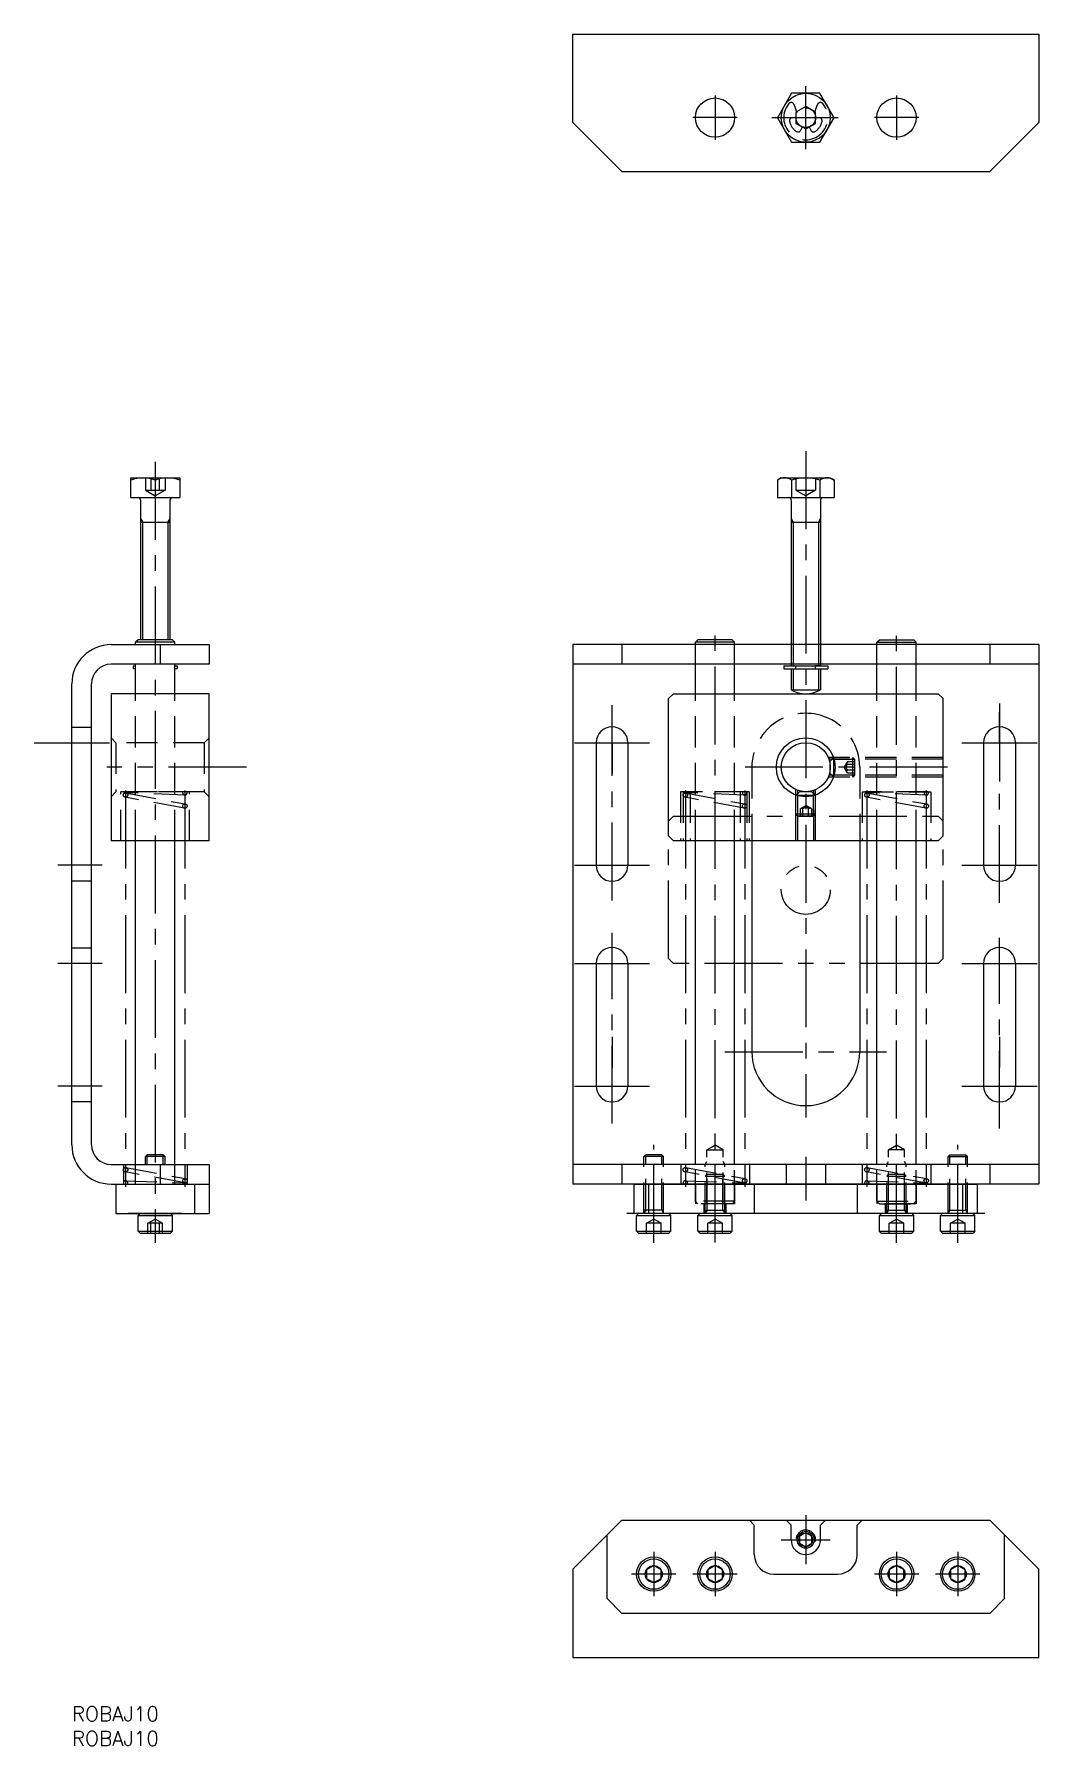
# Model space of a CAD drawing. Extents: x -8 to 3859, y -8 to 418.
# Drawn here: x -7.7 to 197.1, y -8 to 341 of the extents above; entities outside this region: 2.
import ezdxf

# ---------------------------------------------------------------- set-up
doc = ezdxf.new("R2010")
doc.units = 0
doc.header["$LTSCALE"] = 0.5
doc.header["$PDMODE"] = 35
for name, pattern in [('CENTER', [50.8, 31.75, -6.35, 6.35, -6.35]), ('DASHED', [19.05, 12.7, -6.35]), ('PHANTOM', [63.5, 31.75, -6.35, 6.35, -6.35, 6.35, -6.35])]:
    doc.linetypes.add(name, pattern=pattern)
doc.layers.get('0').update_dxf_attribs({"linetype": 'CONTINUOUS'})
for name, color, linetype in [('MSM_CENTER', 1, 'CENTER'), ('MSM_CONTINUOUS', 7, 'CONTINUOUS'), ('MSM_DASHED', 4, 'DASHED'), ('MSM_IMAGINARY', 6, 'PHANTOM'), ('MSM_NARROW', 5, 'CONTINUOUS'), ('MSM_PART_NUMBER', 7, 'CONTINUOUS')]:
    doc.layers.add(name, color=color, linetype=linetype)
doc.styles.get("Standard").update_dxf_attribs({"font": 'txt.shx', "height": 3, "bigfont": 'bigfont.shx'})

# ---------------------------------------------------------------- blocks, each defined once
blk = doc.blocks.new('*U4')
at = {"layer": 'MSM_PART_NUMBER'}
blk.add_text('ROBAJ10', height=3, dxfattribs=at).set_placement((0, -3))
blk = doc.blocks.new('*U5')
at = {"layer": 'MSM_PART_NUMBER'}
blk.add_text('ROBAJ10', height=3, dxfattribs=at).set_placement((0, -8))

msp = doc.modelspace()

# ---------------------------------------------------------------- linework, layer by layer
msp.add_point((3858.1, 416.71))
msp.add_point((3858.1, 416.71))
at = {"layer": 'MSM_CENTER'}
for p, q in [((131.13, 328.52), (131.13, 319.48)), ((149.63, 317.56), (149.63, 330.41)), ((168.13, 328.52), (168.13, 319.48)), ((135.65, 324), (126.61, 324)), ((142.73, 324), (156.23, 324)), ((172.65, 324), (163.61, 324)), ((149.63, 255.98), (149.63, 120.13)), ((17, 253.8), (17, 94.53)), ((131.13, 94.59), (131.13, 219.21)), ((168.13, 94.53), (168.13, 219.21)), ((110.13, 164.36), (110.13, 204.2)), ((110.13, 196.53), (110.13, 202.78)), ((189.13, 204.53), (189.13, 188.53)), ((189.13, 196.53), (189.13, 202.78)), ((-7.67, 196.53), (7.67, 196.53)), ((102.46, 196.53), (117.8, 196.53)), ((110.13, 196.53), (110.13, 190.28)), ((181.46, 196.53), (196.8, 196.53)), ((189.13, 196.53), (189.13, 190.28)), ((35.59, 191.53), (7.1, 191.53)), ((178.53, 191.53), (134.16, 191.53)), ((189.13, 163.86), (189.13, 189.2)), ((6.17, 171.53), (-2.85, 171.53)), ((102.46, 171.53), (117.8, 171.53)), ((181.46, 171.53), (196.8, 171.53)), ((110.13, 151.53), (110.13, 157.78)), ((110.13, 118.86), (110.13, 157.78)), ((189.13, 150.53), (189.13, 156.78)), ((189.13, 117.86), (189.13, 156.78)), ((6.17, 151.53), (-2.85, 151.53)), ((102.46, 151.53), (117.8, 151.53)), ((181.46, 151.53), (196.8, 151.53)), ((110.13, 136.53), (110.13, 130.28)), ((189.13, 136.53), (189.13, 130.28)), ((133.15, 133.53), (166.11, 133.53)), ((6.17, 126.53), (-2.85, 126.53)), ((102.46, 126.53), (117.8, 126.53)), ((181.46, 126.53), (196.8, 126.53)), ((118.63, 94.53), (118.63, 114.53)), ((149.63, 112.06), (149.63, 103.16)), ((180.63, 94.53), (180.63, 114.53)), ((22.5, 100.53), (11.5, 100.53)), ((124.13, 100.53), (113.13, 100.53)), ((136.63, 100.53), (125.63, 100.53)), ((173.63, 100.53), (162.63, 100.53)), ((186.13, 100.53), (175.13, 100.53)), ((149.63, 39), (149.63, 29)), ((118.63, 31.52), (118.63, 22.48)), ((131.13, 31.52), (131.13, 22.48)), ((144.63, 34), (154.63, 34)), ((168.13, 31.52), (168.13, 22.48)), ((180.63, 31.52), (180.63, 22.48)), ((123.15, 27), (114.11, 27)), ((135.65, 27), (126.62, 27)), ((172.65, 27), (163.61, 27)), ((185.15, 27), (176.11, 27))]:
    msp.add_line(p, q, dxfattribs=at)
at = {"layer": 'MSM_CENTER', "color": 1, "linetype": 'CENTER'}
for p, q in [((10.94, 186.76), (10.95, 106)), ((23.05, 186.76), (23.05, 106)), ((125.08, 186.76), (125.08, 105.99)), ((137.18, 186.76), (137.18, 105.99)), ((162.08, 186.76), (162.08, 105.99)), ((174.18, 186.76), (174.18, 105.99))]:
    msp.add_line(p, q, dxfattribs=at)
at = {"layer": 'MSM_CONTINUOUS'}
for p, q in [((102.13, 323), (102.13, 341)), ((102.13, 341), (197.13, 341)), ((197.13, 341), (197.13, 323)), ((102.13, 323), (112.13, 313)), ((187.13, 313), (197.13, 323)), ((112.13, 313), (187.13, 313)), ((12, 250.53), (22, 250.53)), ((12, 246.53), (12, 250.53)), ((17, 250.09), (17, 245.78)), ((22, 250.53), (22, 246.53)), ((144.63, 250.53), (143.86, 250.09)), ((143.86, 250.09), (143.86, 246.53)), ((144.63, 250.53), (154.63, 250.53)), ((146.74, 250.09), (146.74, 246.53)), ((152.52, 250.09), (152.52, 246.53)), ((154.63, 250.53), (155.4, 250.09)), ((155.4, 250.09), (155.4, 246.53)), ((12, 246.53), (22, 246.53)), ((14, 246.04), (14, 217.53)), ((20, 246.04), (20, 217.53)), ((143.86, 246.53), (155.4, 246.53)), ((146.63, 246.03), (146.63, 216.53)), ((152.63, 246.03), (152.63, 216.53)), ((13.99, 241.53), (19.99, 241.53)), ((146.63, 241.53), (152.63, 241.53)), ((8, 216.53), (28, 216.53)), ((13.5, 217.53), (13, 217.03)), ((13, 216.53), (13, 217.03)), ((21, 217.03), (13, 217.03)), ((20.5, 217.53), (13.5, 217.53)), ((17, 217.53), (17, 217.53)), ((18, 216.53), (18, 212.53)), ((18.75, 217.53), (18.75, 217.53)), ((21, 217.03), (20.5, 217.53)), ((21, 216.53), (21, 217.03)), ((28, 216.53), (28, 212.53)), ((102.13, 216.53), (102.13, 106.53)), ((197.13, 216.53), (102.13, 216.53)), ((112.13, 216.53), (112.13, 212.53)), ((127.63, 217.53), (127.13, 217.03)), ((127.13, 216.53), (127.13, 217.03)), ((135.13, 217.03), (127.13, 217.03)), ((134.63, 217.53), (127.63, 217.53)), ((131.13, 217.53), (131.13, 217.53)), ((132.88, 217.53), (132.88, 217.53)), ((135.13, 217.03), (134.63, 217.53)), ((135.13, 216.53), (135.13, 217.03)), ((152.63, 216.53), (146.63, 216.53)), ((164.13, 217.03), (164.63, 217.53)), ((164.13, 216.53), (164.13, 217.03)), ((164.13, 217.03), (172.13, 217.03)), ((164.63, 217.53), (171.63, 217.53)), ((166.38, 217.53), (166.38, 217.53)), ((168.13, 217.53), (168.13, 217.53)), ((171.63, 217.53), (172.13, 217.03)), ((172.13, 216.53), (172.13, 217.03)), ((187.13, 216.53), (187.13, 212.53)), ((197.13, 216.53), (197.13, 106.53)), ((28, 212.53), (8, 212.53)), ((12.49, 212.24), (12.49, 211.64)), ((12.49, 212.24), (13, 212.24)), ((12.49, 211.64), (13, 211.64)), ((13, 206.53), (13, 212.53)), ((21, 206.53), (21, 212.53)), ((21, 212.24), (21.49, 212.24)), ((21, 211.64), (21.49, 211.64)), ((21.49, 212.24), (21.49, 211.64)), ((197.13, 212.53), (102.13, 212.53)), ((127.13, 206.53), (127.13, 212.53)), ((135.13, 206.53), (135.13, 212.53)), ((145.13, 212.23), (145.13, 211.63)), ((145.13, 212.23), (154.13, 212.23)), ((145.13, 211.63), (154.13, 211.63)), ((146.63, 212.53), (146.63, 212.23)), ((146.63, 211.63), (146.63, 207.34)), ((152.63, 212.53), (152.63, 212.23)), ((152.63, 211.63), (152.63, 207.34)), ((154.13, 212.23), (154.13, 211.63)), ((164.13, 206.53), (164.13, 212.53)), ((172.13, 206.53), (172.13, 212.53)), ((0, 114.53), (0, 208.53)), ((4, 114.52), (4, 208.53)), ((8, 206.53), (8, 176.53)), ((28, 206.53), (8, 206.53)), ((28, 176.53), (28, 206.53)), ((121.63, 205.53), (122.63, 206.53)), ((122.63, 206.53), (176.63, 206.53)), ((146.63, 207.34), (152.63, 207.34)), ((177.63, 205.53), (176.63, 206.53)), ((121.63, 177.53), (121.63, 205.53)), ((177.63, 177.53), (177.63, 205.53)), ((106.88, 196.53), (106.88, 171.53)), ((113.38, 196.53), (113.38, 171.53)), ((185.88, 196.53), (185.88, 171.53)), ((192.38, 196.53), (192.38, 171.53)), ((28, 176.53), (8, 176.53)), ((13, 110.52), (13, 176.53)), ((21, 110.52), (21, 176.53)), ((122.63, 176.53), (121.63, 177.53)), ((176.63, 176.53), (122.63, 176.53)), ((127.13, 110.52), (127.13, 176.53)), ((135.13, 110.52), (135.13, 176.53)), ((138.63, 176.53), (138.63, 133.53)), ((160.63, 176.53), (160.63, 133.53)), ((164.13, 110.52), (164.13, 176.53)), ((172.13, 110.52), (172.13, 176.53)), ((177.63, 177.53), (176.63, 176.53)), ((106.88, 151.53), (106.88, 126.53)), ((113.38, 151.53), (113.38, 126.53)), ((185.88, 151.53), (185.88, 126.53)), ((192.38, 151.53), (192.38, 126.53)), ((15, 112.15), (15.38, 112.53)), ((15, 110.52), (15, 112.15)), ((19, 112.15), (15, 112.15)), ((18.62, 112.53), (15.38, 112.53)), ((18.62, 112.53), (19, 112.15)), ((19, 110.52), (19, 112.15)), ((116.63, 112.15), (117.01, 112.53)), ((116.63, 110.52), (116.63, 112.15)), ((120.63, 112.15), (116.63, 112.15)), ((120.25, 112.53), (117.01, 112.53)), ((120.25, 112.53), (120.63, 112.15)), ((120.63, 110.52), (120.63, 112.15)), ((179.01, 112.53), (178.63, 112.15)), ((178.63, 110.52), (178.63, 112.15)), ((178.63, 112.15), (182.63, 112.15)), ((179.01, 112.53), (182.25, 112.53)), ((182.63, 112.15), (182.25, 112.53)), ((182.63, 110.52), (182.63, 112.15)), ((8, 110.52), (28, 110.52)), ((18, 110.52), (18, 106.53)), ((28, 110.52), (28, 106.53)), ((197.13, 110.52), (102.13, 110.52)), ((112.13, 110.52), (112.13, 106.53)), ((145.63, 110.52), (145.63, 106.53)), ((153.63, 110.52), (153.63, 106.53)), ((187.13, 110.52), (187.13, 106.53)), ((8, 106.53), (28, 106.53)), ((9, 106.53), (9, 100.53)), ((25, 106.53), (25, 100.53)), ((28, 106.53), (28, 100.53)), ((197.13, 106.53), (102.13, 106.53)), ((114.63, 106.53), (184.63, 106.53)), ((114.63, 100.53), (114.63, 106.53)), ((117.63, 100.53), (117.63, 106.53)), ((139.13, 106.53), (139.13, 100.53)), ((160.13, 106.53), (160.13, 100.53)), ((181.64, 100.53), (181.64, 106.53)), ((184.64, 100.53), (184.64, 106.53)), ((9, 100.53), (28, 100.53)), ((13.9, 100.53), (13.5, 100.13)), ((13.5, 100.13), (20.5, 100.13)), ((13.5, 96.93), (13.5, 100.13)), ((20.5, 100.13), (20.1, 100.53)), ((20.5, 96.93), (20.5, 100.13)), ((184.64, 100.53), (114.63, 100.53)), ((115.53, 100.53), (115.13, 100.13)), ((115.13, 100.13), (122.13, 100.13)), ((115.13, 96.93), (115.13, 100.13)), ((122.13, 100.13), (121.73, 100.53)), ((122.13, 96.93), (122.13, 100.13)), ((128.03, 100.53), (127.63, 100.13)), ((127.63, 100.13), (134.63, 100.13)), ((127.63, 96.93), (127.63, 100.13)), ((134.63, 100.13), (134.23, 100.53)), ((134.63, 96.93), (134.63, 100.13)), ((165.03, 100.53), (164.63, 100.13)), ((164.63, 100.13), (171.63, 100.13)), ((164.63, 96.93), (164.63, 100.13)), ((171.63, 100.13), (171.23, 100.53)), ((171.63, 96.93), (171.63, 100.13)), ((177.53, 100.53), (177.13, 100.13)), ((177.13, 100.13), (184.13, 100.13)), ((177.13, 96.93), (177.13, 100.13)), ((184.13, 100.13), (183.73, 100.53)), ((184.13, 96.93), (184.13, 100.13)), ((13.5, 96.93), (20.5, 96.93)), ((13.9, 96.53), (13.5, 96.93)), ((13.9, 96.53), (20.1, 96.53)), ((20.5, 96.93), (20.1, 96.53)), ((115.13, 96.93), (122.13, 96.93)), ((115.53, 96.53), (115.13, 96.93)), ((115.53, 96.53), (121.73, 96.53)), ((122.13, 96.93), (121.73, 96.53)), ((127.63, 96.93), (134.63, 96.93)), ((128.03, 96.53), (127.63, 96.93)), ((128.03, 96.53), (134.23, 96.53)), ((134.63, 96.93), (134.23, 96.53)), ((164.63, 96.93), (171.63, 96.93)), ((165.03, 96.53), (164.63, 96.93)), ((165.03, 96.53), (171.23, 96.53)), ((171.63, 96.93), (171.23, 96.53)), ((177.13, 96.93), (184.13, 96.93)), ((177.53, 96.53), (177.13, 96.93)), ((177.53, 96.53), (183.73, 96.53)), ((184.13, 96.93), (183.73, 96.53)), ((112.13, 38), (102.13, 28)), ((109.13, 35), (112.13, 38)), ((109.13, 22), (109.13, 35)), ((112.13, 38), (187.13, 38)), ((139.13, 37), (138.13, 38)), ((139.13, 31), (139.13, 37)), ((146.63, 37), (145.63, 38)), ((146.63, 34), (146.63, 37)), ((149.63, 35.44), (148.38, 34.72)), ((150.88, 34.72), (149.63, 35.44)), ((152.63, 37), (153.63, 38)), ((152.63, 34), (152.63, 37)), ((160.13, 37), (161.13, 38)), ((160.13, 31), (160.13, 37)), ((187.13, 38), (197.13, 28)), ((190.13, 35), (187.13, 38)), ((190.13, 22), (190.13, 35)), ((148.38, 34.72), (148.38, 33.28)), ((148.38, 33.28), (149.63, 32.56)), ((149.63, 32.56), (150.88, 33.28)), ((150.88, 33.28), (150.88, 34.72)), ((102.13, 28), (102.13, 10)), ((118.63, 28.73), (117.13, 27.87)), ((120.13, 27.87), (118.63, 28.73)), ((131.13, 28.73), (129.63, 27.87)), ((132.63, 27.87), (131.13, 28.73)), ((168.13, 28.73), (166.63, 27.87)), ((169.63, 27.87), (168.13, 28.73)), ((180.63, 28.73), (179.13, 27.87)), ((182.13, 27.87), (180.63, 28.73)), ((197.13, 10), (197.13, 28)), ((117.13, 27.87), (117.13, 26.13)), ((117.13, 26.13), (118.63, 25.27)), ((118.63, 25.27), (120.13, 26.13)), ((120.13, 26.13), (120.13, 27.87)), ((129.63, 27.87), (129.63, 26.13)), ((129.63, 26.13), (131.13, 25.27)), ((131.13, 25.27), (132.63, 26.13)), ((132.63, 26.13), (132.63, 27.87)), ((143.13, 27), (156.13, 27)), ((166.63, 27.87), (166.63, 26.13)), ((166.63, 26.13), (168.13, 25.27)), ((168.13, 25.27), (169.63, 26.13)), ((169.63, 26.13), (169.63, 27.87)), ((179.13, 27.87), (179.13, 26.13)), ((179.13, 26.13), (180.63, 25.27)), ((180.63, 25.27), (182.13, 26.13)), ((182.13, 26.13), (182.13, 27.87)), ((112.13, 19), (109.13, 22)), ((187.13, 19), (190.13, 22)), ((187.13, 19), (112.13, 19)), ((102.13, 10), (197.13, 10))]:
    msp.add_line(p, q, dxfattribs=at)
at = {"layer": 'MSM_CONTINUOUS', "color": 7, "linetype": 'CONTINUOUS'}
for p, q in [((146.74, 328.98), (143.86, 323.98)), ((152.52, 328.98), (146.74, 328.98)), ((155.4, 323.98), (152.52, 328.98)), ((149.63, 326.29), (147.63, 325.14)), ((147.63, 325.14), (147.63, 322.83)), ((151.63, 325.14), (149.63, 326.29)), ((151.63, 322.83), (151.63, 325.14)), ((143.86, 323.98), (146.74, 318.98)), ((147.63, 322.83), (149.63, 321.68)), ((149.63, 321.68), (151.63, 322.83)), ((152.52, 318.98), (155.4, 323.98)), ((146.74, 318.98), (152.52, 318.98))]:
    msp.add_line(p, q, dxfattribs=at)
at = {"layer": 'MSM_CONTINUOUS'}
for centre, radius in [((149.63, 323.98), 5), ((131.13, 324), 4), ((168.13, 324), 4), ((149.63, 191.53), 6), ((149.63, 191.53), 5), ((149.63, 34), 1.73), ((149.63, 34), 1.44), ((118.63, 27), 3.5), ((118.63, 27), 3.1), ((118.63, 27), 1.73), ((131.13, 27), 3.5), ((131.13, 27), 3.1), ((131.13, 27), 1.73), ((168.13, 27), 3.5), ((168.13, 27), 3.1), ((168.13, 27), 1.73), ((180.63, 27), 3.5), ((180.63, 27), 3.1), ((180.63, 27), 1.73)]:
    msp.add_circle(centre, radius, dxfattribs=at)
for centre, radius, start, end in [((14.5, 243.31), 7.22, 69.7438, 110.2562), ((19.5, 243.31), 7.22, 69.7438, 110.2562), ((145.3, 247.98), 2.56, 55.6073, 124.3926), ((149.63, 240.98), 9.55, 72.412, 107.588), ((153.96, 247.98), 2.56, 55.6074, 124.3927), ((13.5, 246.03), 0.5, 0, 90), ((20.5, 246.03), 0.5, 90, 180), ((146.13, 246.03), 0.5, 0, 90), ((153.13, 246.03), 0.5, 90, 180), ((8, 208.53), 8, 90, 180), ((8, 208.53), 4, 90, 180), ((149.63, 212.53), 6, 240, 300), ((110.13, 196.53), 3.25, 0, 180), ((189.13, 196.53), 3.25, 0, 180), ((110.13, 171.53), 3.25, 180, 0), ((110.13, 171.53), 3.25, 180, 0), ((189.13, 171.53), 3.25, 180, 0), ((189.13, 171.53), 3.25, 180, 0), ((110.13, 151.53), 3.25, 0, 180), ((189.13, 151.53), 3.25, 0, 180), ((149.63, 133.53), 11, 180, 0), ((110.13, 126.53), 3.25, 180, 0), ((110.13, 126.53), 3.25, 180, 0), ((189.13, 126.53), 3.25, 180, 0), ((189.13, 126.53), 3.25, 180, 0), ((8, 114.53), 8, 180, 270), ((8, 114.52), 4, 180, 270), ((149.63, 34), 3, 180, 360), ((143.13, 31), 4, 180, 270), ((156.13, 31), 4, 270, 0)]:
    msp.add_arc(centre, radius, start, end, dxfattribs=at)
at = {"layer": 'MSM_DASHED'}
for p, q in [((147.88, 324.95), (147.24, 326.67)), ((151.38, 324.95), (152.01, 326.67)), ((151.54, 325.38), (151.54, 325.38)), ((151.7, 325.81), (151.7, 325.81)), ((147.63, 323.98), (146.89, 323.98)), ((148.6, 321.41), (148.93, 322.11)), ((150.33, 322.11), (150.66, 321.41)), ((152.36, 323.98), (151.63, 323.98)), ((15, 250.53), (15, 248.03)), ((15, 248.03), (19, 248.03)), ((15, 248.03), (17, 246.88)), ((16.14, 248.03), (16.14, 250.53)), ((19, 248.03), (17, 246.88)), ((17.88, 248.03), (17.88, 250.53)), ((19, 250.53), (19, 248.03)), ((147.63, 250.53), (147.63, 248.03)), ((147.63, 248.03), (151.63, 248.03)), ((147.63, 248.03), (149.63, 246.88)), ((149.63, 250.53), (149.63, 248.03)), ((151.63, 248.03), (149.63, 246.88)), ((151.63, 250.53), (151.63, 248.03)), ((127.13, 212.53), (127.13, 216.53)), ((135.13, 212.53), (135.13, 216.53)), ((146.63, 216.53), (146.63, 212.53)), ((147.04, 216.53), (147.04, 212.53)), ((152.22, 216.53), (152.22, 212.53)), ((152.63, 216.53), (152.63, 212.53)), ((164.13, 212.53), (164.13, 216.53)), ((172.13, 212.53), (172.13, 216.53)), ((146.63, 212.23), (147.63, 212.23)), ((147.63, 211.63), (147.63, 212.23)), ((151.63, 211.63), (151.63, 212.23)), ((152.63, 212.23), (151.63, 212.23)), ((13, 176.53), (13, 206.53)), ((21, 176.53), (21, 206.53)), ((127.13, 176.53), (127.13, 206.53)), ((135.13, 176.53), (135.13, 206.53)), ((164.13, 176.53), (164.13, 206.53)), ((172.13, 176.53), (172.13, 206.53)), ((4, 199.66), (0, 199.66)), ((9, 196.53), (8, 197.53)), ((27, 196.53), (9, 196.53)), ((9, 196.53), (9, 186.53)), ((27, 196.53), (28, 197.53)), ((27, 196.53), (27, 186.53)), ((177.63, 193.53), (154.21, 193.53)), ((177.63, 193.15), (154.36, 193.15)), ((154.63, 192.78), (155.38, 193.53)), ((154.63, 190.28), (154.63, 192.78)), ((159.63, 193.13), (154.98, 193.13)), ((155.38, 189.53), (155.38, 193.53)), ((158.13, 192.69), (157.46, 191.53)), ((158.13, 192.69), (159.63, 192.69)), ((159.63, 192.11), (158.13, 192.11)), ((159.23, 189.53), (159.23, 193.53)), ((159.23, 193.53), (159.63, 193.13)), ((159.63, 189.93), (159.63, 193.13)), ((138.63, 191.53), (138.63, 176.53)), ((177.63, 189.53), (154.21, 189.53)), ((177.63, 189.91), (154.36, 189.91)), ((154.63, 190.28), (155.38, 189.53)), ((159.63, 189.93), (154.98, 189.93)), ((158.13, 190.38), (157.46, 191.53)), ((159.63, 190.95), (158.13, 190.95)), ((158.13, 190.38), (159.63, 190.38)), ((159.23, 189.53), (159.63, 189.93)), ((160.63, 191.53), (160.63, 176.53)), ((9, 186.53), (8, 185.53)), ((27, 186.53), (9, 186.53)), ((10, 176.53), (10, 186.53)), ((24, 186.53), (10, 186.53)), ((10.88, 186.31), (23.11, 184.05)), ((22.98, 183.16), (10.88, 185.41)), ((23.03, 185.86), (10.93, 186.31)), ((24, 176.53), (24, 186.53)), ((27, 186.53), (28, 185.53)), ((124.12, 186.53), (124.12, 176.53)), ((138.12, 186.53), (124.12, 186.53)), ((124.63, 186.53), (124.63, 176.53)), ((137.56, 186.53), (124.68, 186.53)), ((125, 186.31), (137.23, 184.05)), ((137.1, 183.16), (125, 185.41)), ((137.15, 185.86), (125.05, 186.31)), ((126.03, 186.53), (126.03, 176.53)), ((136.23, 186.53), (136.23, 176.53)), ((137.63, 186.53), (137.63, 176.53)), ((138.12, 186.53), (138.12, 176.53)), ((147.63, 176.53), (147.63, 186.95)), ((147.63, 176.53), (147.63, 186.95)), ((148.38, 186.53), (147.63, 185.78)), ((148.38, 186.53), (147.63, 185.78)), ((147.63, 181.93), (147.63, 185.78)), ((151.63, 185.78), (147.63, 185.78)), ((151.63, 185.78), (147.63, 185.78)), ((148.01, 176.53), (148.01, 186.8)), ((148.01, 176.53), (148.01, 186.8)), ((150.88, 186.53), (148.38, 186.53)), ((150.88, 186.53), (148.38, 186.53)), ((150.88, 186.53), (151.63, 185.78)), ((150.88, 186.53), (151.63, 185.78)), ((151.25, 176.53), (151.25, 186.8)), ((151.25, 176.53), (151.25, 186.8)), ((151.63, 176.53), (151.63, 186.95)), ((151.63, 176.53), (151.63, 186.95)), ((151.63, 181.93), (151.63, 185.78)), ((161.14, 186.53), (161.14, 176.53)), ((161.14, 186.53), (175.14, 186.53)), ((174.58, 186.53), (161.7, 186.53)), ((162.03, 186.31), (174.26, 184.05)), ((174.13, 183.16), (162.03, 185.41)), ((174.18, 185.86), (162.08, 186.31)), ((175.14, 186.53), (175.14, 176.53)), ((151.63, 181.93), (147.63, 181.93)), ((147.63, 181.93), (148.03, 181.53)), ((151.63, 181.93), (147.63, 181.93)), ((147.63, 181.93), (148.03, 181.53)), ((151.23, 181.53), (148.03, 181.53)), ((151.23, 181.53), (148.03, 181.53)), ((148.48, 183.03), (149.63, 183.7)), ((148.48, 183.03), (149.63, 183.7)), ((148.48, 183.03), (148.48, 181.53)), ((148.48, 183.03), (148.48, 181.53)), ((149.05, 181.53), (149.05, 183.03)), ((149.05, 181.53), (149.05, 183.03)), ((150.78, 183.03), (149.63, 183.7)), ((150.78, 183.03), (149.63, 183.7)), ((150.21, 181.53), (150.21, 183.03)), ((150.21, 181.53), (150.21, 183.03)), ((150.78, 183.03), (150.78, 181.53)), ((150.78, 183.03), (150.78, 181.53)), ((151.63, 181.93), (151.23, 181.53)), ((151.63, 181.93), (151.23, 181.53)), ((4, 168.32), (0, 168.32)), ((4, 154.66), (0, 154.66)), ((4, 123.28), (0, 123.28)), ((129.48, 113.53), (131.13, 114.48)), ((129.48, 102.53), (129.48, 113.53)), ((129.48, 113.53), (132.78, 113.53)), ((132.78, 113.53), (131.13, 114.48)), ((132.78, 102.53), (132.78, 113.53)), ((166.48, 113.53), (168.13, 114.48)), ((166.48, 102.53), (166.48, 113.53)), ((169.78, 113.53), (166.48, 113.53)), ((169.78, 113.53), (168.13, 114.48)), ((169.78, 102.53), (169.78, 113.53)), ((10.5, 110.52), (10.5, 106.52)), ((23.11, 106.76), (10.88, 109.02)), ((11.02, 109.91), (23.12, 107.66)), ((13, 106.53), (13, 110.52)), ((21, 106.53), (21, 110.52)), ((23.5, 110.52), (23.5, 106.52)), ((116.63, 100.53), (116.63, 110.52)), ((117.01, 101.23), (117.01, 110.52)), ((120.25, 101.23), (120.25, 110.52)), ((120.63, 100.53), (120.63, 110.52)), ((124.13, 110.52), (124.13, 106.53)), ((137.25, 106.75), (125.01, 109.01)), ((125.15, 109.9), (137.25, 107.65)), ((127.13, 103.03), (127.13, 110.52)), ((129.13, 110.53), (129.48, 111.14)), ((129.13, 100.53), (129.13, 110.52)), ((129.51, 108.53), (129.13, 108.15)), ((129.51, 101.23), (129.51, 108.53)), ((129.51, 108.53), (132.75, 108.53)), ((132.75, 101.23), (132.75, 108.53)), ((133.13, 108.15), (132.75, 108.53)), ((133.13, 110.53), (132.78, 111.14)), ((133.13, 100.53), (133.13, 110.52)), ((135.13, 103.03), (135.13, 110.52)), ((138.13, 110.52), (138.13, 106.53)), ((161.13, 110.52), (161.13, 106.53)), ((174.25, 106.75), (162.01, 109.01)), ((162.15, 109.9), (174.25, 107.65)), ((164.13, 103.03), (164.13, 110.52)), ((166.13, 110.53), (166.48, 111.14)), ((166.13, 100.53), (166.13, 110.52)), ((166.51, 108.53), (166.13, 108.15)), ((166.51, 101.23), (166.51, 108.53)), ((166.51, 108.53), (169.75, 108.53)), ((169.75, 101.23), (169.75, 108.53)), ((170.13, 108.15), (169.75, 108.53)), ((170.13, 110.53), (169.78, 111.14)), ((170.13, 100.53), (170.13, 110.53)), ((172.13, 103.03), (172.13, 110.52)), ((175.13, 110.52), (175.13, 106.53)), ((178.63, 100.53), (178.63, 110.52)), ((179.01, 101.23), (179.01, 110.52)), ((182.25, 101.23), (182.25, 110.52)), ((182.63, 100.53), (182.63, 110.52)), ((10.96, 107.21), (23.06, 106.76)), ((125.09, 107.21), (137.19, 106.76)), ((127.13, 106.53), (127.13, 102.53)), ((129.13, 108.15), (133.13, 108.15)), ((135.13, 106.53), (135.13, 102.53)), ((162.09, 107.21), (174.19, 106.76)), ((164.13, 106.53), (164.13, 102.53)), ((166.13, 108.15), (170.13, 108.15)), ((172.13, 106.53), (172.13, 102.53)), ((120.63, 101.23), (116.63, 101.23)), ((117.01, 101.23), (116.63, 100.58)), ((120.25, 101.23), (120.63, 100.58)), ((135.13, 103.03), (127.13, 103.03)), ((127.63, 102.53), (127.13, 103.03)), ((135.13, 102.53), (127.13, 102.53)), ((134.63, 102.53), (127.63, 102.53)), ((128.88, 100.53), (128.88, 102.53)), ((129.13, 101.23), (133.13, 101.23)), ((129.51, 101.23), (129.13, 100.58)), ((132.75, 101.23), (133.13, 100.58)), ((133.38, 100.53), (133.38, 102.53)), ((135.13, 103.03), (134.63, 102.53)), ((164.13, 103.03), (172.13, 103.03)), ((164.13, 103.03), (164.63, 102.53)), ((172.13, 102.53), (164.13, 102.53)), ((164.63, 102.53), (171.63, 102.53)), ((165.88, 100.53), (165.88, 102.53)), ((166.13, 101.23), (170.13, 101.23)), ((166.51, 101.23), (166.13, 100.58)), ((169.75, 101.23), (170.13, 100.58)), ((170.38, 100.53), (170.38, 102.53)), ((171.63, 102.53), (172.13, 103.03)), ((178.63, 101.23), (182.63, 101.23)), ((179.01, 101.23), (178.63, 100.58)), ((182.25, 101.23), (182.63, 100.58)), ((15.5, 98.53), (17, 99.4)), ((15.5, 96.53), (15.5, 98.53)), ((18.5, 98.53), (15.5, 98.53)), ((16.13, 96.53), (16.13, 98.53)), ((18.5, 98.53), (17, 99.4)), ((17.87, 96.53), (17.87, 98.53)), ((18.5, 96.53), (18.5, 98.53)), ((117.13, 98.53), (118.63, 99.4)), ((117.13, 96.53), (117.13, 98.53)), ((120.13, 98.53), (117.13, 98.53)), ((120.13, 98.53), (118.63, 99.4)), ((118.63, 96.53), (118.63, 98.53)), ((120.13, 96.53), (120.13, 98.53)), ((129.63, 98.53), (131.13, 99.4)), ((129.63, 96.53), (129.63, 98.53)), ((132.63, 98.53), (129.63, 98.53)), ((132.63, 98.53), (131.13, 99.4)), ((131.13, 96.53), (131.13, 98.53)), ((132.63, 96.53), (132.63, 98.53)), ((166.63, 98.53), (168.13, 99.4)), ((166.63, 96.53), (166.63, 98.53)), ((169.63, 98.53), (166.63, 98.53)), ((169.63, 98.53), (168.13, 99.4)), ((168.13, 96.53), (168.13, 98.53)), ((169.63, 96.53), (169.63, 98.53)), ((179.13, 98.53), (180.63, 99.4)), ((179.13, 96.53), (179.13, 98.53)), ((182.13, 98.53), (179.13, 98.53)), ((182.13, 98.53), (180.63, 99.4)), ((180.63, 96.53), (180.63, 98.53)), ((182.13, 96.53), (182.13, 98.53))]:
    msp.add_line(p, q, dxfattribs=at)
at = {"layer": 'MSM_DASHED', "color": 4}
for p, q in [((148.03, 181.53), (148.03, 186.18)), ((148.03, 181.53), (148.03, 186.18)), ((151.23, 181.53), (151.23, 186.18)), ((151.23, 181.53), (151.23, 186.18))]:
    msp.add_line(p, q, dxfattribs=at)
at = {"layer": 'MSM_DASHED'}
for centre, radius in [((149.63, 323.98), 2), ((10.94, 185.86), 0.45), ((125.07, 185.86), 0.45), ((162.09, 185.86), 0.45), ((23.04, 183.61), 0.45), ((137.17, 183.61), 0.45), ((174.19, 183.61), 0.45), ((10.95, 109.46), 0.45), ((125.08, 109.46), 0.45), ((162.08, 109.46), 0.45), ((23.05, 107.21), 0.45), ((137.18, 107.21), 0.45), ((174.18, 107.21), 0.45)]:
    msp.add_circle(centre, radius, dxfattribs=at)
for centre, radius, start, end in [((149.63, 323.98), 4.5, 140.3555, 39.6445), ((146.65, 326.45), 0.632, 20.2788, 140.3555), ((152.61, 326.45), 0.632, 39.6445, 159.7212), ((146.89, 323.38), 0.6, 90, 192.3736), ((149.63, 323.98), 3.4, 192.3736, 235.8148), ((148.06, 321.67), 0.6, 235.8148, 334.6799), ((151.2, 321.67), 0.6, 205.3201, 304.1852), ((149.63, 323.98), 3.4, 304.1852, 347.6264), ((152.36, 323.38), 0.6, 347.6264, 90), ((149.63, 191.53), 11, 65.38, 114.62), ((149.63, 191.53), 11, 114.62, 180), ((149.63, 191.53), 11, 0, 65.38), ((158.59, 191.53), 0.736, 128.3279, 231.6721), ((158.59, 192.69), 0.736, 207.5152, 231.6721), ((158.59, 190.38), 0.736, 128.3279, 152.4848), ((10.94, 186.76), 0.45, 210, 330), ((23.04, 186.31), 0.45, 150, 30), ((125.07, 186.76), 0.45, 210, 330), ((137.17, 186.31), 0.45, 150, 30), ((162.09, 186.76), 0.45, 210, 330), ((174.19, 186.31), 0.45, 150, 30), ((148.48, 182.58), 0.736, 38.3279, 62.4848), ((148.48, 182.58), 0.736, 38.3279, 62.4848), ((149.63, 182.58), 0.736, 38.3279, 141.6721), ((149.63, 182.58), 0.736, 38.3279, 141.6721), ((150.78, 182.58), 0.736, 117.5152, 141.6721), ((150.78, 182.58), 0.736, 117.5152, 141.6721), ((10.95, 106.76), 0.45, 330, 210), ((23.05, 106.31), 0.45, 30, 150), ((125.08, 106.76), 0.45, 330, 210), ((137.18, 106.31), 0.45, 30, 150), ((162.08, 106.76), 0.45, 330, 210), ((174.18, 106.31), 0.45, 30, 150), ((149.63, 34), 2, 350, 260)]:
    msp.add_arc(centre, radius, start, end, dxfattribs=at)
at = {"layer": 'MSM_IMAGINARY'}
for p, q in [((121.63, 180.53), (122.63, 181.53)), ((122.63, 181.53), (176.63, 181.53)), ((177.63, 180.53), (176.63, 181.53)), ((121.63, 152.53), (121.63, 180.53)), ((177.63, 152.53), (177.63, 180.53)), ((122.63, 151.53), (121.63, 152.53)), ((176.63, 151.53), (122.63, 151.53)), ((176.63, 151.53), (122.63, 151.53)), ((177.63, 152.53), (176.63, 151.53))]:
    msp.add_line(p, q, dxfattribs=at)
msp.add_circle((149.63, 166.53), 5, dxfattribs=at)
at = {"layer": 'MSM_NARROW'}
for p, q in [((13.99, 242.24), (14.4, 241.54)), ((14.4, 241.54), (14.4, 217.53)), ((19.99, 242.24), (19.58, 241.54)), ((19.58, 241.54), (19.58, 217.53)), ((146.63, 242.24), (147.04, 241.53)), ((147.04, 241.53), (147.04, 216.53)), ((152.63, 242.24), (152.22, 241.53)), ((152.22, 241.53), (152.22, 216.53)), ((147.04, 212.53), (147.04, 212.23)), ((147.04, 211.63), (147.04, 207.12)), ((152.22, 212.53), (152.22, 212.23)), ((152.22, 211.63), (152.22, 207.12)), ((15.38, 110.52), (15.38, 112.53)), ((18.62, 110.52), (18.62, 112.53)), ((117.01, 110.52), (117.01, 112.53)), ((120.25, 110.52), (120.25, 112.53)), ((179.01, 110.52), (179.01, 112.53)), ((182.25, 110.52), (182.25, 112.53))]:
    msp.add_line(p, q, dxfattribs=at)

# ---------------------------------------------------------------- block references
at = {"layer": 'MSM_CONTINUOUS'}
for name in ['*U4', '*U5']:
    msp.add_blockref(name, (0, 0), dxfattribs=at)

doc.saveas('drawing.dxf')
